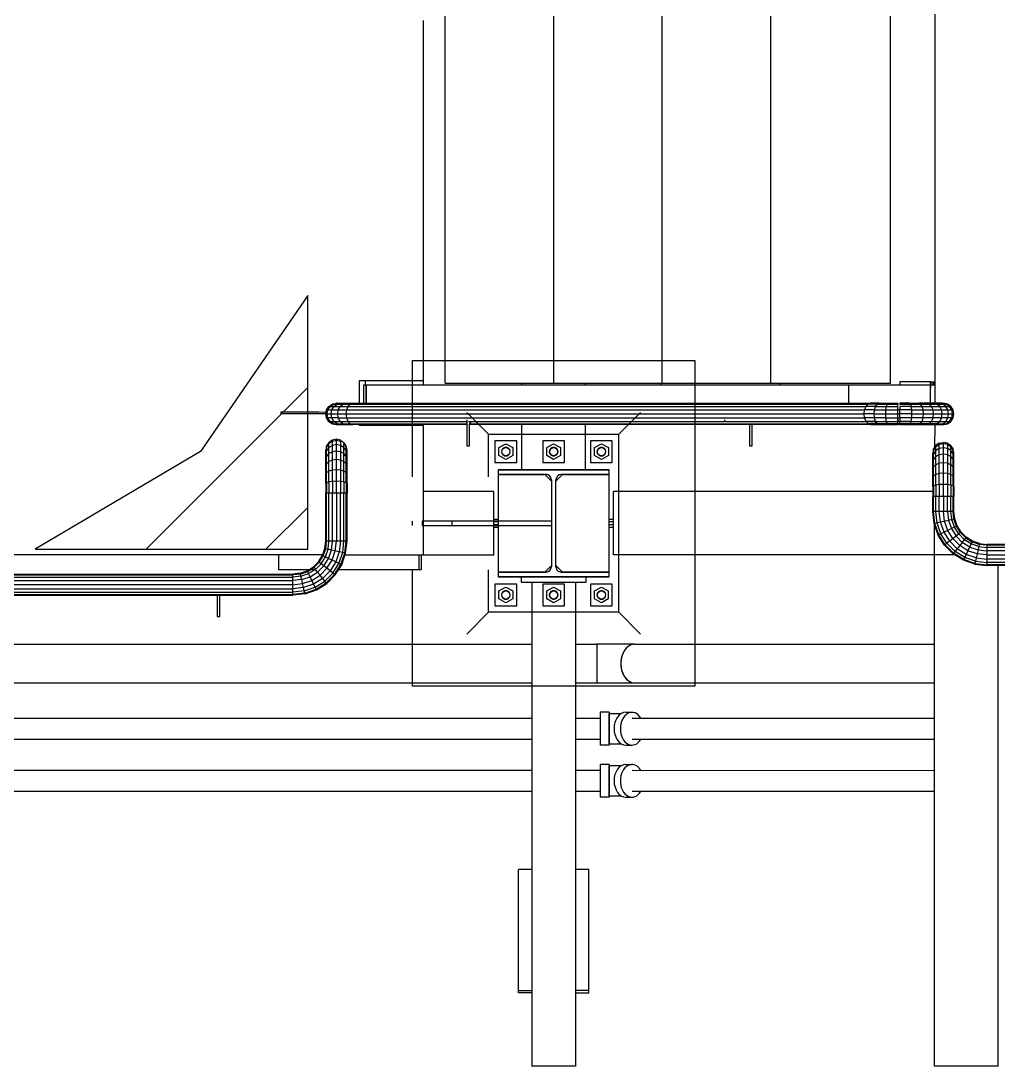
# Model space of a CAD drawing. Header units: metres. Extents: x 0 to 63075, y 0 to 44550.
# Drawn here: x 54883.6 to 55221.4, y 36398.7 to 36760.2 of the extents above; entities that cross this region are included whole.
import ezdxf

# ---------------------------------------------------------------- set-up
doc = ezdxf.new("R2010")
doc.units = ezdxf.units.M
doc.header["$LTSCALE"] = 75
for name, color, linetype in [('GSB', 7, 'Continuous'), ('ML6', 1, 'Continuous'), ('SL1', 8, 'Continuous')]:
    doc.layers.add(name, color=color, linetype=linetype)

# ---------------------------------------------------------------- blocks, each defined once
blk = doc.blocks.new('A$C6bae614f')
at = {"layer": 'SL1'}
h = blk.add_hatch(dxfattribs=at)
h.set_pattern_fill('_USER', color=256, scale=195, angle=44.9981, style=0, pattern_type=0)
h.set_pattern_definition([(44.99813, (326091.56, -18363.04), (-137.8813, 137.89033), [])])
h.paths.add_polyline_path([(380056.9, 18619.1), (379676.1, 18394.2), (380303.9, 18394.2), (380304, 18978.5)])
for p, q in [((381746.6, 19663.3), (381746.6, 18730.4)), ((380619.6, 18776.9), (380619.6, 19621.9)), ((380869.6, 18776.9), (380869.6, 19621.9)), ((381119.6, 18776.9), (381119.6, 19621.9)), ((381369.6, 18776.9), (381369.6, 19621.9)), ((381644.6, 18776.9), (381644.6, 19621.9)), ((380569.6, 18781.9), (380569.6, 19611.9)), ((380544.5, 18561), (380544.6, 18829)), ((380544.6, 18829), (381194.6, 18829)), ((381194.6, 18829), (381194.5, 18079)), ((380421.8, 18781.9), (380421.8, 18730.4)), ((380569.6, 18781.9), (380421.8, 18781.9)), ((380436.6, 18771.9), (380436.6, 18781.9)), ((380569.6, 18771.9), (380569.6, 18781.9)), ((380619.6, 18776.9), (380869.6, 18776.9)), ((380796.6, 18771.9), (380796.6, 18776.9)), ((380869.6, 18776.9), (381119.6, 18776.9)), ((380942.6, 18771.9), (380942.6, 18776.9)), ((381116.1, 18771.9), (381116.1, 18776.9)), ((381116.1, 18776.9), (381369.6, 18776.9)), ((381119.6, 18776.9), (381369.6, 18776.9)), ((381369.6, 18776.9), (381644.6, 18776.9)), ((381391.1, 18771.9), (381391.1, 18776.9)), ((381666.6, 18779.9), (381666.6, 18771.9)), ((381736.6, 18779.9), (381666.6, 18779.9)), ((381736.6, 18779.9), (381740.4, 18779.9)), ((381736.6, 18771.9), (381736.6, 18779.9)), ((381740.4, 18771.9), (381740.4, 18779.9)), ((381740.4, 18779.9), (381743.6, 18779.9)), ((381743.6, 18779.9), (381743.6, 18771.9)), ((381743.6, 18779.9), (381745.8, 18779.9)), ((381746.6, 18779.9), (381745.8, 18779.9)), ((381745.8, 18779.9), (381745.8, 18771.9)), ((381746.6, 18775.9), (381746.6, 18779.9)), ((380438.1, 18771.9), (380431.8, 18771.9)), ((380431.8, 18771.9), (380431.8, 18730.4)), ((380438.1, 18730.4), (380438.1, 18771.9)), ((381548.3, 18771.9), (380438.1, 18771.9)), ((380438.1, 18771.9), (380438.1, 18730.4)), ((381548.3, 18771.9), (381548.3, 18730.4)), ((381736.6, 18771.9), (381548.3, 18771.9)), ((381740.4, 18771.9), (381736.6, 18771.9)), ((381736.6, 18730.4), (381736.6, 18771.9)), ((381736.6, 18771.9), (381736.6, 18765.8)), ((381743.6, 18771.9), (381740.4, 18771.9)), ((381745.8, 18771.9), (381743.6, 18771.9)), ((381745.8, 18771.9), (381746.6, 18771.9)), ((380352.3, 18723.2), (380360.2, 18728.5)), ((380355.3, 18723.2), (380363, 18728.5)), ((380360.2, 18728.5), (380369.6, 18730.4)), ((380363, 18728.5), (380360.2, 18728.5)), ((380363, 18728.5), (380372.1, 18730.4)), ((380363, 18728.5), (380371.1, 18728.5)), ((380363.9, 18723.2), (380371.1, 18728.5)), ((380372.1, 18730.4), (380369.6, 18730.4)), ((380371.1, 18728.5), (380379.5, 18730.4)), ((380371.1, 18728.5), (380384.1, 18728.5)), ((380372.1, 18730.4), (380379.5, 18730.4)), ((380378, 18723.2), (380384.1, 18728.5)), ((380379.5, 18730.4), (380391.4, 18730.4)), ((380384.1, 18728.5), (380391.4, 18730.4)), ((380384.1, 18728.5), (380401.5, 18728.5)), ((380391.4, 18730.4), (380407.3, 18730.4)), ((380396.6, 18723.2), (380401.5, 18728.5)), ((380401.5, 18728.5), (380407.3, 18730.4)), ((380401.5, 18728.5), (381593.4, 18728.5)), ((380407.3, 18730.4), (381599.2, 18730.4)), ((381588.5, 18723.3), (381593.4, 18728.5)), ((381593.4, 18728.5), (381599.2, 18730.4)), ((381614.1, 18728.5), (381593.4, 18728.5)), ((381618.1, 18730.4), (381599.2, 18730.4)), ((381610.7, 18723.3), (381614.1, 18728.5)), ((381614.1, 18728.5), (381618.1, 18730.4)), ((381614.1, 18728.5), (381637.2, 18728.5)), ((381618.1, 18730.4), (381639.2, 18730.4)), ((381635.4, 18723.3), (381637.2, 18728.5)), ((381637.2, 18728.5), (381639.2, 18730.4)), ((381637.2, 18728.5), (381661.4, 18728.5)), ((381639.2, 18730.4), (381661.4, 18730.4)), ((381661.4, 18730.4), (381661.4, 18728.5)), ((381661.4, 18728.5), (381661.4, 18730.4)), ((381661.4, 18723.3), (381661.4, 18728.5)), ((381661.4, 18728.5), (381661.4, 18728.5)), ((381688.8, 18730.4), (381666.5, 18730.4)), ((381666.5, 18730.4), (381666.5, 18728.5)), ((381666.5, 18728.5), (381690.8, 18728.5)), ((381686.7, 18728.5), (381666.5, 18728.5)), ((381666.5, 18728.5), (381666.5, 18728.5)), ((381686.7, 18728.5), (381686.7, 18728.5)), ((381690.8, 18728.5), (381686.7, 18728.5)), ((381688.8, 18730.4), (381709.9, 18730.4)), ((381690.8, 18728.5), (381688.8, 18730.4)), ((381690.8, 18728.5), (381714, 18728.5)), ((381690.8, 18728.5), (381692.6, 18723.3)), ((381728.9, 18730.4), (381709.9, 18730.4)), ((381714, 18728.5), (381709.9, 18730.4)), ((381717.4, 18723.3), (381714, 18728.5)), ((381714, 18728.5), (381734.7, 18728.5)), ((381734.7, 18728.5), (381728.9, 18730.4)), ((381744.7, 18730.4), (381728.9, 18730.4)), ((381739.6, 18723.3), (381734.7, 18728.5)), ((381734.7, 18728.5), (381752, 18728.5)), ((381756.6, 18730.4), (381744.7, 18730.4)), ((381752, 18728.5), (381744.7, 18730.4)), ((381752, 18728.5), (381765, 18728.5)), ((381758.2, 18723.2), (381752, 18728.5)), ((381765, 18728.5), (381756.6, 18730.4)), ((381764, 18730.4), (381756.6, 18730.4)), ((381773.1, 18728.5), (381764, 18730.4)), ((381764, 18730.4), (381766.5, 18730.4)), ((381772.2, 18723.2), (381765, 18728.5)), ((381765, 18728.5), (381773.1, 18728.5)), ((381775.9, 18728.5), (381766.5, 18730.4)), ((381780.8, 18723.2), (381773.1, 18728.5)), ((381773.1, 18728.5), (381775.9, 18728.5)), ((381783.8, 18723.2), (381775.9, 18728.5)), ((380242, 18710.7), (380329.3, 18710.7)), ((380242, 18705.9), (380242, 18710.7)), ((380345.2, 18705.9), (380242, 18705.9)), ((380345.2, 18705.9), (380242, 18705.9)), ((380329.3, 18710.7), (380345.2, 18710.2)), ((380345.2, 18706), (380347, 18715.3)), ((380346.1, 18710.7), (380345.2, 18710.7)), ((380345.2, 18710.7), (380345.2, 18706)), ((380345.2, 18705.9), (380345.2, 18706)), ((380348.3, 18706), (380345.2, 18706)), ((380347, 18696.6), (380345.2, 18706)), ((380345.2, 18705.9), (380347, 18696.5)), ((380345.2, 18705.9), (380345.2, 18705.9)), ((380345.2, 18705.9), (380345.2, 18705.9)), ((380347, 18715.3), (380352.3, 18723.2)), ((380350.1, 18715.3), (380347, 18715.3)), ((380348.3, 18706), (380350.1, 18715.3)), ((380348.3, 18706), (380357.5, 18706)), ((380350.1, 18696.6), (380348.3, 18706)), ((380350.1, 18715.3), (380355.3, 18723.2)), ((380350.1, 18715.3), (380359.2, 18715.3)), ((380355.3, 18723.2), (380352.3, 18723.2)), ((380355.3, 18723.2), (380363.9, 18723.2)), ((380357.5, 18706), (380359.2, 18715.3)), ((380359.2, 18696.6), (380357.5, 18706)), ((380357.5, 18706), (380372.4, 18706)), ((380359.2, 18715.3), (380363.9, 18723.2)), ((380359.2, 18715.3), (380373.8, 18715.3)), ((380363.9, 18723.2), (380378, 18723.2)), ((380372.4, 18706), (380373.8, 18715.3)), ((380372.4, 18706), (380392.1, 18706)), ((380373.8, 18696.6), (380372.4, 18706)), ((380373.8, 18715.3), (380378, 18723.2)), ((380373.8, 18715.3), (380393.3, 18715.3)), ((380378, 18723.2), (380396.6, 18723.2)), ((380392.1, 18706), (380393.3, 18715.3)), ((380392.1, 18706), (381584, 18706)), ((380393.3, 18696.6), (380392.1, 18706)), ((380393.3, 18715.3), (380396.6, 18723.2)), ((380393.3, 18715.3), (381585.2, 18715.3)), ((380396.6, 18723.2), (381588.5, 18723.3)), ((380669.6, 18709), (380719.5, 18659)), ((381019.5, 18659), (381069.5, 18709)), ((381584, 18706), (381585.2, 18715.3)), ((381607.6, 18706), (381584, 18706)), ((381585.2, 18696.7), (381584, 18706)), ((381585.2, 18715.3), (381588.5, 18723.3)), ((381608.4, 18715.3), (381585.2, 18715.3)), ((381610.7, 18723.3), (381588.5, 18723.3)), ((381607.6, 18706), (381608.4, 18715.3)), ((381608.4, 18696.7), (381607.6, 18706)), ((381607.6, 18706), (381633.8, 18706)), ((381608.4, 18715.3), (381610.7, 18723.3)), ((381608.4, 18715.3), (381634.2, 18715.3)), ((381610.7, 18723.3), (381635.4, 18723.3)), ((381633.8, 18706), (381634.2, 18715.3)), ((381634.2, 18696.7), (381633.8, 18706)), ((381633.8, 18706), (381661.4, 18706)), ((381634.2, 18715.3), (381635.4, 18723.3)), ((381634.2, 18715.3), (381661.4, 18715.3)), ((381635.4, 18723.3), (381661.4, 18723.3)), ((381661.4, 18715.3), (381661.4, 18723.3)), ((381661.4, 18706), (381661.4, 18715.3)), ((381666.5, 18715.3), (381661.4, 18715.3)), ((381661.4, 18696.7), (381661.4, 18706)), ((381661.4, 18706), (381666.5, 18706)), ((381666.5, 18723.3), (381666.5, 18715.3)), ((381692.6, 18723.3), (381666.5, 18723.3)), ((381693.8, 18715.3), (381666.5, 18715.3)), ((381666.5, 18706), (381666.5, 18715.3)), ((381666.5, 18696.7), (381666.5, 18706)), ((381694.2, 18706), (381666.5, 18706)), ((381693.8, 18715.3), (381692.6, 18723.3)), ((381692.6, 18723.3), (381717.4, 18723.3)), ((381693.8, 18715.3), (381719.7, 18715.3)), ((381694.2, 18706), (381693.8, 18715.3)), ((381693.8, 18696.7), (381694.2, 18706)), ((381694.2, 18706), (381720.5, 18706)), ((381717.4, 18723.3), (381739.6, 18723.3)), ((381719.7, 18715.3), (381717.4, 18723.3)), ((381719.7, 18715.3), (381742.9, 18715.3)), ((381720.5, 18706), (381719.7, 18715.3)), ((381719.7, 18696.7), (381720.5, 18706)), ((381720.5, 18706), (381744.1, 18706)), ((381739.6, 18723.3), (381758.2, 18723.2)), ((381742.9, 18715.3), (381739.6, 18723.3)), ((381744.1, 18706), (381742.9, 18715.3)), ((381742.9, 18715.3), (381762.3, 18715.3)), ((381742.9, 18696.7), (381744.1, 18706)), ((381744.1, 18706), (381763.8, 18706)), ((381758.2, 18723.2), (381772.2, 18723.2)), ((381762.3, 18715.3), (381758.2, 18723.2)), ((381763.8, 18706), (381762.3, 18715.3)), ((381762.3, 18715.3), (381776.9, 18715.3)), ((381762.3, 18696.7), (381763.8, 18706)), ((381763.8, 18706), (381778.6, 18706)), ((381772.2, 18723.2), (381780.8, 18723.2)), ((381776.9, 18715.3), (381772.2, 18723.2)), ((381776.9, 18715.3), (381786, 18715.3)), ((381778.6, 18706), (381776.9, 18715.3)), ((381776.9, 18696.7), (381778.6, 18706)), ((381778.6, 18706), (381787.8, 18706)), ((381780.8, 18723.2), (381783.8, 18723.2)), ((381786, 18715.3), (381780.8, 18723.2)), ((381789.1, 18715.3), (381783.8, 18723.2)), ((381787.8, 18706), (381786, 18715.3)), ((381786, 18715.3), (381789.1, 18715.3)), ((381786, 18696.7), (381787.8, 18706)), ((381787.8, 18706), (381790.9, 18706)), ((381790.9, 18706), (381789.1, 18715.3)), ((381789.1, 18696.6), (381790.9, 18706)), ((381789.1, 18696.5), (381790.9, 18705.9)), ((381790.9, 18706), (381790.9, 18705.9)), ((380347, 18696.5), (380347, 18696.6)), ((380352.3, 18688.7), (380347, 18696.6)), ((380350.1, 18696.6), (380347, 18696.6)), ((380347, 18696.5), (380352.3, 18688.6)), ((380355.3, 18688.7), (380350.1, 18696.6)), ((380359.2, 18696.6), (380350.1, 18696.6)), ((380352.3, 18688.6), (380352.3, 18688.7)), ((380355.3, 18688.7), (380352.3, 18688.7)), ((380360.2, 18683.4), (380352.3, 18688.7)), ((380352.3, 18688.6), (380360.2, 18683.3)), ((380355.3, 18688.7), (380363.9, 18688.7)), ((380363, 18683.4), (380355.3, 18688.7)), ((380363.9, 18688.7), (380359.2, 18696.6)), ((380373.8, 18696.6), (380359.2, 18696.6)), ((380363, 18683.4), (380360.2, 18683.4)), ((380360.2, 18683.3), (380360.2, 18683.4)), ((380369.6, 18681.6), (380360.2, 18683.4)), ((380360.2, 18683.3), (380369.6, 18681.5)), ((380363, 18683.4), (380371.1, 18683.4)), ((380372.1, 18681.6), (380363, 18683.4)), ((380363.9, 18688.7), (380378, 18688.7)), ((380371.1, 18683.4), (380363.9, 18688.7)), ((380369.6, 18681.6), (380369.6, 18681.5)), ((380369.6, 18681.6), (380372.1, 18681.6)), ((380369.6, 18681.5), (380370.1, 18681.6)), ((380379.5, 18681.6), (380371.1, 18683.4)), ((380371.1, 18683.4), (380384.1, 18683.4)), ((380372.1, 18681.6), (380379.5, 18681.6)), ((380378, 18688.7), (380373.8, 18696.6)), ((380373.8, 18696.6), (380393.3, 18696.6)), ((380384.1, 18683.4), (380378, 18688.7)), ((380378, 18688.7), (380396.6, 18688.7)), ((380379.5, 18681.6), (380391.4, 18681.6)), ((380384.1, 18683.4), (380401.5, 18683.4)), ((380391.4, 18681.6), (380384.1, 18683.4)), ((380391.4, 18681.6), (380407.3, 18681.6)), ((380393.3, 18696.6), (381585.2, 18696.7)), ((380396.6, 18688.7), (380393.3, 18696.6)), ((380396.6, 18688.7), (380669.6, 18688.7)), ((380401.5, 18683.4), (380396.6, 18688.7)), ((380407.3, 18681.6), (380401.5, 18683.4)), ((380401.5, 18683.4), (380669.6, 18683.4)), ((380669.6, 18681.6), (380407.3, 18681.6)), ((380421.8, 18681.6), (380421.8, 18679.6)), ((380421.8, 18679.6), (380569.6, 18679.6)), ((380436.6, 18679.6), (380436.6, 18681.6)), ((380569.6, 18679.6), (380569.6, 18681.6)), ((380569.6, 18381), (380569.6, 18679.6)), ((380669.6, 18692.5), (380669.6, 18632.4)), ((380673.6, 18688.7), (381588.5, 18688.7)), ((380675.9, 18632.4), (380675.9, 18681.9)), ((381599.2, 18681.6), (380675.9, 18681.6)), ((380675.9, 18632.4), (380675.9, 18681.6)), ((380676.1, 18683.4), (381593.4, 18683.5)), ((380796.5, 18577), (380796.6, 18681.6)), ((380942.5, 18577), (380942.6, 18681.6)), ((381263, 18692.5), (381263, 18689.5)), ((381263, 18689.5), (381266.2, 18689.5)), ((381320.2, 18681.6), (381320.2, 18632.3)), ((381326.5, 18632.3), (381326.5, 18681.6)), ((381588.5, 18688.7), (381585.2, 18696.7)), ((381608.4, 18696.7), (381585.2, 18696.7)), ((381593.4, 18683.5), (381588.5, 18688.7)), ((381610.7, 18688.7), (381588.5, 18688.7)), ((381614.1, 18683.5), (381593.4, 18683.5)), ((381599.2, 18681.6), (381593.4, 18683.5)), ((381599.2, 18681.6), (381618.1, 18681.6)), ((381634.2, 18696.7), (381608.4, 18696.7)), ((381610.7, 18688.7), (381608.4, 18696.7)), ((381614.1, 18683.5), (381610.7, 18688.7)), ((381610.7, 18688.7), (381635.4, 18688.7)), ((381618.1, 18681.6), (381614.1, 18683.5)), ((381614.1, 18683.5), (381637.2, 18683.5)), ((381618.1, 18681.6), (381639.2, 18681.6)), ((381634.2, 18696.7), (381661.4, 18696.7)), ((381635.4, 18688.7), (381634.2, 18696.7)), ((381635.4, 18688.7), (381661.4, 18688.7)), ((381637.2, 18683.5), (381635.4, 18688.7)), ((381637.2, 18683.5), (381661.4, 18683.5)), ((381639.2, 18681.6), (381637.2, 18683.5)), ((381639.2, 18681.6), (381661.4, 18681.6)), ((381661.4, 18696.7), (381666.5, 18696.7)), ((381661.4, 18688.7), (381661.4, 18696.7)), ((381661.4, 18696.7), (381661.4, 18688.7)), ((381661.4, 18696.7), (381666.5, 18696.7)), ((381661.4, 18696.7), (381661.4, 18696.7)), ((381661.4, 18696.7), (381661.4, 18696.7)), ((381661.4, 18683.5), (381661.4, 18688.7)), ((381666.5, 18688.7), (381661.4, 18688.7)), ((381661.4, 18681.6), (381661.4, 18683.5)), ((381661.4, 18683.5), (381666.5, 18683.5)), ((381666.5, 18681.6), (381661.4, 18681.6)), ((381693.8, 18696.7), (381666.5, 18696.7)), ((381666.5, 18696.7), (381666.5, 18688.7)), ((381666.5, 18683.5), (381666.5, 18688.7)), ((381692.6, 18688.7), (381666.5, 18688.7)), ((381690.8, 18683.5), (381666.5, 18683.5)), ((381666.5, 18681.6), (381666.5, 18683.5)), ((381666.5, 18681.6), (381688.8, 18681.6)), ((381688.8, 18681.6), (381690.8, 18683.5)), ((381688.8, 18681.6), (381709.9, 18681.6)), ((381690.8, 18683.5), (381692.6, 18688.7)), ((381690.8, 18683.5), (381714, 18683.5)), ((381692.6, 18688.7), (381693.8, 18696.7)), ((381692.6, 18688.7), (381717.4, 18688.7)), ((381719.7, 18696.7), (381693.8, 18696.7)), ((381709.9, 18681.6), (381714, 18683.5)), ((381709.9, 18681.6), (381728.9, 18681.6)), ((381714, 18683.5), (381717.4, 18688.7)), ((381714, 18683.5), (381734.7, 18683.5)), ((381717.4, 18688.7), (381719.7, 18696.7)), ((381717.4, 18688.7), (381739.6, 18688.7)), ((381742.9, 18696.7), (381719.7, 18696.7)), ((381728.9, 18681.6), (381734.7, 18683.5)), ((381728.9, 18681.6), (381744.7, 18681.6)), ((381734.7, 18683.5), (381739.6, 18688.7)), ((381734.7, 18683.5), (381752, 18683.5)), ((381739.6, 18688.7), (381742.9, 18696.7)), ((381739.6, 18688.7), (381758.2, 18688.7)), ((381762.3, 18696.7), (381742.9, 18696.7)), ((381744.7, 18681.6), (381752, 18683.5)), ((381744.7, 18681.6), (381756.6, 18681.6)), ((381746.6, 18681.6), (381746.5, 18628.9)), ((381752, 18683.5), (381758.2, 18688.7)), ((381752, 18683.5), (381765, 18683.4)), ((381756.6, 18681.6), (381765, 18683.4)), ((381756.6, 18681.6), (381764, 18681.6)), ((381758.2, 18688.7), (381762.3, 18696.7)), ((381758.2, 18688.7), (381772.2, 18688.7)), ((381776.9, 18696.7), (381762.3, 18696.7)), ((381764, 18681.6), (381773.1, 18683.4)), ((381764, 18681.6), (381766.5, 18681.6)), ((381765, 18683.4), (381772.2, 18688.7)), ((381765, 18683.4), (381773.1, 18683.4)), ((381766, 18681.6), (381766.5, 18681.5)), ((381766.5, 18681.6), (381775.9, 18683.4)), ((381766.5, 18681.5), (381775.9, 18683.3)), ((381766.5, 18681.5), (381766.5, 18681.6)), ((381772.2, 18688.7), (381776.9, 18696.7)), ((381772.2, 18688.7), (381780.8, 18688.7)), ((381773.1, 18683.4), (381780.8, 18688.7)), ((381773.1, 18683.4), (381775.9, 18683.4)), ((381775.9, 18683.4), (381783.8, 18688.7)), ((381775.9, 18683.3), (381783.8, 18688.6)), ((381775.9, 18683.4), (381775.9, 18683.3)), ((381786, 18696.7), (381776.9, 18696.7)), ((381780.8, 18688.7), (381786, 18696.7)), ((381780.8, 18688.7), (381783.8, 18688.7)), ((381783.8, 18688.7), (381789.1, 18696.6)), ((381783.8, 18688.6), (381789.1, 18696.5)), ((381783.8, 18688.7), (381783.8, 18688.6)), ((381786, 18696.7), (381789.1, 18696.6)), ((381789.1, 18696.6), (381789.1, 18696.5)), ((380719.5, 18561), (380719.5, 18659)), ((380719.5, 18659), (381019.5, 18659)), ((381019.5, 18249), (381019.5, 18659)), ((380347, 18632.5), (380345.1, 18623.1)), ((380347, 18629.7), (380345.1, 18620.6)), ((380352.3, 18640.4), (380347, 18632.5)), ((380352.3, 18637.5), (380347, 18629.7)), ((380347, 18629.7), (380347, 18632.5)), ((380347, 18547.5), (380347, 18629.7)), ((380360.2, 18645.7), (380352.3, 18640.4)), ((380360.2, 18642.6), (380352.3, 18637.5)), ((380352.3, 18549.2), (380352.3, 18640.4)), ((380360.2, 18633.5), (380352.3, 18628.8)), ((380369.6, 18647.5), (380360.2, 18645.7)), ((380360.2, 18550.4), (380360.2, 18645.7)), ((380369.6, 18644.4), (380360.2, 18642.6)), ((380369.6, 18635.2), (380360.2, 18633.5)), ((380369.5, 18550.8), (380369.6, 18644.4)), ((380369.6, 18644.4), (380369.6, 18647.5)), ((380378.9, 18645.7), (380369.6, 18647.5)), ((380378.9, 18642.6), (380369.6, 18644.4)), ((380378.9, 18633.5), (380369.6, 18635.2)), ((380378.9, 18645.7), (380386.8, 18640.4)), ((380378.9, 18642.6), (380378.9, 18645.7)), ((380378.9, 18642.6), (380378.9, 18550.4)), ((380386.8, 18628.8), (380378.9, 18633.5)), ((380386.8, 18640.4), (380386.8, 18637.5)), ((380392.1, 18632.5), (380386.8, 18640.4)), ((380386.8, 18549.2), (380386.8, 18637.5)), ((380392.1, 18629.7), (380386.8, 18637.5)), ((380393.9, 18623.1), (380392.1, 18632.5)), ((380392.1, 18547.5), (380392.1, 18632.5)), ((380393.9, 18620.6), (380392.1, 18629.7)), ((380669.6, 18632.4), (380675.9, 18632.4)), ((380675.9, 18632.4), (380675.9, 18632.4)), ((380734.5, 18644), (380734.5, 18594)), ((380784.5, 18644), (380734.5, 18644)), ((380743.7, 18628.2), (380759.5, 18637.3)), ((380759.5, 18637.3), (380775.4, 18628.2)), ((380784.5, 18594), (380784.5, 18644)), ((380844.5, 18644), (380844.5, 18594)), ((380894.5, 18644), (380844.5, 18644)), ((380853.7, 18628.2), (380869.5, 18637.3)), ((380869.5, 18637.3), (380885.4, 18628.2)), ((380894.5, 18594), (380894.5, 18644)), ((380954.5, 18644), (380954.5, 18594)), ((381004.5, 18644), (380954.5, 18644)), ((380963.7, 18628.2), (380979.5, 18637.3)), ((380979.5, 18637.3), (380995.4, 18628.2)), ((381004.5, 18594), (381004.5, 18644)), ((381320.2, 18632.3), (381326.5, 18632.3)), ((381749.3, 18633.1), (381744, 18625.2)), ((381749.3, 18630.1), (381744, 18622.4)), ((381757.2, 18638.4), (381749.3, 18633.1)), ((381757.2, 18635.3), (381749.3, 18630.1)), ((381749.3, 18630.1), (381749.3, 18633.1)), ((381749.3, 18621.5), (381749.3, 18630.1)), ((381757.2, 18638.4), (381766.6, 18640.2)), ((381757.2, 18635.3), (381757.2, 18638.4)), ((381766.6, 18637.1), (381757.2, 18635.3)), ((381757.2, 18626.2), (381757.2, 18635.3)), ((381766.6, 18640.2), (381766.6, 18637.1)), ((381775.9, 18638.4), (381766.6, 18640.2)), ((381775.9, 18635.3), (381766.6, 18637.1)), ((381766.6, 18593.4), (381766.6, 18637.1)), ((381775.9, 18635.3), (381775.9, 18638.4)), ((381775.9, 18638.4), (381783.8, 18633.1)), ((381783.8, 18630.1), (381775.9, 18635.3)), ((381775.9, 18635.3), (381775.9, 18626.2)), ((381783.8, 18621.5), (381783.8, 18633.1)), ((381789.1, 18625.2), (381783.8, 18633.1)), ((381789.1, 18622.4), (381783.8, 18630.1)), ((380345.1, 18545.4), (380345.1, 18623.1)), ((380347, 18621.6), (380345.1, 18613.2)), ((380347, 18608.6), (380345.1, 18601.3)), ((380352.3, 18628.8), (380347, 18621.6)), ((380352.3, 18614.8), (380347, 18608.6)), ((380360.2, 18618.9), (380352.3, 18614.8)), ((380369.6, 18620.4), (380360.2, 18618.9)), ((380378.9, 18618.9), (380369.6, 18620.4)), ((380386.8, 18614.8), (380378.9, 18618.9)), ((380392.1, 18621.6), (380386.8, 18628.8)), ((380392.1, 18608.6), (380386.8, 18614.8)), ((380393.9, 18613.2), (380392.1, 18621.6)), ((380393.9, 18601.3), (380392.1, 18608.6)), ((380393.9, 18545.4), (380393.9, 18620.6)), ((380393.9, 18620.6), (380393.9, 18623.1)), ((380743.7, 18609.9), (380743.7, 18628.2)), ((380759.5, 18600.8), (380743.7, 18609.9)), ((380750.6, 18623.3), (380749.6, 18619)), ((380749.6, 18619), (380750.6, 18614.7)), ((380753.4, 18626.8), (380750.6, 18623.3)), ((380750.6, 18614.7), (380753.4, 18611.3)), ((380757.3, 18628.7), (380753.4, 18626.8)), ((380753.4, 18611.3), (380757.3, 18609.4)), ((380761.8, 18628.7), (380757.3, 18628.7)), ((380757.3, 18609.4), (380761.8, 18609.4)), ((380775.4, 18609.9), (380759.5, 18600.8)), ((380765.7, 18626.8), (380761.8, 18628.7)), ((380761.8, 18609.4), (380765.7, 18611.3)), ((380768.5, 18623.3), (380765.7, 18626.8)), ((380765.7, 18611.3), (380768.5, 18614.7)), ((380769.5, 18619), (380768.5, 18623.3)), ((380768.5, 18614.7), (380769.5, 18619)), ((380775.4, 18628.2), (380775.4, 18609.9)), ((380853.7, 18609.9), (380853.7, 18628.2)), ((380869.5, 18600.8), (380853.7, 18609.9)), ((380860.6, 18623.3), (380859.6, 18619)), ((380859.6, 18619), (380860.6, 18614.7)), ((380863.4, 18626.8), (380860.6, 18623.3)), ((380860.6, 18614.7), (380863.4, 18611.3)), ((380867.3, 18628.7), (380863.4, 18626.8)), ((380863.4, 18611.3), (380867.3, 18609.4)), ((380871.8, 18628.7), (380867.3, 18628.7)), ((380867.3, 18609.4), (380871.8, 18609.4)), ((380885.4, 18609.9), (380869.5, 18600.8)), ((380875.7, 18626.8), (380871.8, 18628.7)), ((380871.8, 18609.4), (380875.7, 18611.3)), ((380878.5, 18623.3), (380875.7, 18626.8)), ((380875.7, 18611.3), (380878.5, 18614.7)), ((380879.5, 18619), (380878.5, 18623.3)), ((380878.5, 18614.7), (380879.5, 18619)), ((380885.4, 18628.2), (380885.4, 18609.9)), ((380963.7, 18609.9), (380963.7, 18628.2)), ((380979.5, 18600.8), (380963.7, 18609.9)), ((380970.6, 18623.3), (380969.6, 18619)), ((380969.6, 18619), (380970.6, 18614.7)), ((380973.4, 18626.8), (380970.6, 18623.3)), ((380970.6, 18614.7), (380973.4, 18611.3)), ((380977.3, 18628.7), (380973.4, 18626.8)), ((380973.4, 18611.3), (380977.3, 18609.4)), ((380981.8, 18628.7), (380977.3, 18628.7)), ((380977.3, 18609.4), (380981.8, 18609.4)), ((380995.4, 18609.9), (380979.5, 18600.8)), ((380985.7, 18626.8), (380981.8, 18628.7)), ((380981.8, 18609.4), (380985.7, 18611.3)), ((380988.5, 18623.3), (380985.7, 18626.8)), ((380985.7, 18611.3), (380988.5, 18614.7)), ((380989.5, 18619), (380988.5, 18623.3)), ((380988.5, 18614.7), (380989.5, 18619)), ((380995.4, 18628.2), (380995.4, 18609.9)), ((381744, 18625.2), (381742.2, 18615.8)), ((381744, 18622.4), (381742.2, 18613.3)), ((381742.2, 18613.3), (381742.2, 18615.8)), ((381744, 18614.3), (381742.2, 18605.9)), ((381742.2, 18605.9), (381742.2, 18613.3)), ((381742.2, 18594), (381742.2, 18605.9)), ((381744, 18622.4), (381744, 18625.2)), ((381744, 18614.3), (381744, 18622.4)), ((381749.3, 18621.5), (381744, 18614.3)), ((381744, 18601.3), (381744, 18614.3)), ((381749.3, 18607.5), (381744, 18601.3)), ((381757.2, 18626.2), (381749.3, 18621.5)), ((381749.3, 18541.9), (381749.3, 18621.5)), ((381757.2, 18611.6), (381749.3, 18607.5)), ((381766.6, 18627.9), (381757.2, 18626.2)), ((381757.2, 18611.6), (381757.2, 18626.2)), ((381766.6, 18613.1), (381757.2, 18611.6)), ((381757.2, 18592.2), (381757.2, 18611.6)), ((381775.9, 18626.2), (381766.6, 18627.9)), ((381775.9, 18611.6), (381766.6, 18613.1)), ((381783.8, 18621.5), (381775.9, 18626.2)), ((381775.9, 18626.2), (381775.9, 18611.6)), ((381783.8, 18607.5), (381775.9, 18611.6)), ((381775.9, 18611.6), (381775.9, 18592.2)), ((381783.8, 18607.5), (381783.8, 18621.5)), ((381789.1, 18614.3), (381783.8, 18621.5)), ((381789.1, 18601.3), (381783.8, 18607.5)), ((381783.8, 18588.9), (381783.8, 18607.5)), ((381789.1, 18601.3), (381789.1, 18625.2)), ((381791, 18615.8), (381789.1, 18625.2)), ((381791, 18613.3), (381789.1, 18622.4)), ((381791, 18605.9), (381789.1, 18614.3)), ((381791, 18613.3), (381791, 18615.8)), ((381791, 18605.9), (381791, 18613.3)), ((381791, 18594), (381791, 18605.9)), ((380347, 18591.3), (380345.1, 18585.5)), ((380352.3, 18596.2), (380347, 18591.3)), ((380360.2, 18599.5), (380352.3, 18596.2)), ((380369.6, 18600.7), (380360.2, 18599.5)), ((380378.9, 18599.5), (380369.6, 18600.7)), ((380386.8, 18596.2), (380378.9, 18599.5)), ((380392.1, 18591.3), (380386.8, 18596.2)), ((380393.9, 18585.5), (380392.1, 18591.3)), ((380734.5, 18594), (380784.5, 18594)), ((380844.5, 18594), (380894.5, 18594)), ((380954.5, 18594), (381004.5, 18594)), ((381744, 18601.3), (381742.2, 18594)), ((381742.2, 18578.2), (381742.2, 18594)), ((381744, 18584), (381742.2, 18578.2)), ((381744, 18584), (381744, 18601.3)), ((381749.3, 18588.9), (381744, 18584)), ((381744, 18563.3), (381744, 18584)), ((381757.2, 18592.2), (381749.3, 18588.9)), ((381766.6, 18593.4), (381757.2, 18592.2)), ((381757.2, 18569), (381757.2, 18592.2)), ((381775.9, 18592.2), (381766.6, 18593.4)), ((381766.6, 18543.5), (381766.6, 18593.4)), ((381783.8, 18588.9), (381775.9, 18592.2)), ((381775.9, 18592.2), (381775.9, 18569)), ((381783.8, 18541.9), (381783.8, 18588.9)), ((381789.1, 18584), (381783.8, 18588.9)), ((381789.1, 18584), (381789.1, 18601.3)), ((381791, 18594), (381789.1, 18601.3)), ((381791, 18578.2), (381789.1, 18584)), ((381789.1, 18563.3), (381789.1, 18584)), ((381791, 18559.2), (381791, 18594)), ((380347, 18570.6), (380345.1, 18566.5)), ((380352.3, 18574), (380347, 18570.6)), ((380360.2, 18576.3), (380352.3, 18574)), ((380369.5, 18577.1), (380360.2, 18576.3)), ((380378.9, 18576.3), (380369.5, 18577.1)), ((380386.8, 18574), (380378.9, 18576.3)), ((380392.1, 18570.6), (380386.8, 18574)), ((380393.9, 18566.5), (380392.1, 18570.6)), ((380741.5, 18577), (380997.5, 18577)), ((380997.5, 18577), (380741.5, 18577)), ((380741.5, 18577), (380741.5, 18331)), ((380852.3, 18566.3), (380741.5, 18566.3)), ((380741.5, 18566.3), (380852.3, 18566.3)), ((380864.3, 18551.3), (380849.3, 18566.3)), ((380889.8, 18566.3), (380874.8, 18551.3)), ((380997.5, 18566.3), (380886.8, 18566.3)), ((380886.8, 18566.3), (380997.5, 18566.3)), ((380997.5, 18331), (380997.5, 18577)), ((381742.2, 18559.2), (381742.2, 18578.2)), ((381744, 18563.3), (381742.2, 18559.2)), ((381742.2, 18538.1), (381742.2, 18559.2)), ((381749.3, 18566.7), (381744, 18563.3)), ((381744, 18540.2), (381744, 18563.3)), ((381757.2, 18569), (381749.3, 18566.7)), ((381766.6, 18569.8), (381757.2, 18569)), ((381757.2, 18543.1), (381757.2, 18569)), ((381775.9, 18569), (381766.6, 18569.8)), ((381775.9, 18569), (381775.9, 18543.1)), ((381783.8, 18566.7), (381775.9, 18569)), ((381789.1, 18563.3), (381783.8, 18566.7)), ((381789.1, 18540.2), (381789.1, 18563.3)), ((381791, 18559.2), (381789.1, 18563.3)), ((381791, 18538.1), (381791, 18559.2)), ((380347, 18547.5), (380345.1, 18545.4)), ((380345.1, 18545.4), (380345.1, 18523.1)), ((380352.3, 18549.2), (380347, 18547.5)), ((380347, 18547.5), (380347, 18523.1)), ((380360.2, 18550.4), (380352.3, 18549.2)), ((380352.3, 18549.2), (380352.3, 18523.1)), ((380369.5, 18550.8), (380360.2, 18550.4)), ((380360.2, 18550.4), (380360.2, 18523.1)), ((380369.5, 18523.1), (380369.5, 18550.8)), ((380378.9, 18550.4), (380369.5, 18550.8)), ((380378.9, 18550.4), (380378.9, 18523.1)), ((380386.8, 18549.2), (380378.9, 18550.4)), ((380386.8, 18549.2), (380386.8, 18523.1)), ((380392.1, 18547.5), (380386.8, 18549.2)), ((380393.9, 18545.4), (380392.1, 18547.5)), ((380392.1, 18547.5), (380392.1, 18523.1)), ((380393.9, 18545.4), (380393.9, 18523.1)), ((380864.3, 18554.3), (380864.3, 18353.7)), ((380874.8, 18353.7), (380874.8, 18554.3)), ((381744, 18540.2), (381742.2, 18538.1)), ((381742.2, 18538.1), (381742.2, 18515.8)), ((381749.3, 18541.9), (381744, 18540.2)), ((381744, 18540.2), (381744, 18515.8)), ((381757.2, 18543.1), (381749.3, 18541.9)), ((381749.3, 18541.9), (381749.3, 18515.8)), ((381766.6, 18543.5), (381757.2, 18543.1)), ((381757.2, 18543.1), (381757.2, 18515.8)), ((381775.9, 18543.1), (381766.6, 18543.5)), ((381766.6, 18515.8), (381766.6, 18543.5)), ((381783.8, 18541.9), (381775.9, 18543.1)), ((381775.9, 18543.1), (381775.9, 18515.8)), ((381783.8, 18541.9), (381783.8, 18515.8)), ((381789.1, 18540.2), (381783.8, 18541.9)), ((381789.1, 18540.2), (381789.1, 18515.8)), ((381791, 18538.1), (381789.1, 18540.2)), ((381791, 18538.1), (381791, 18515.8)), ((380345.1, 18412.6), (380345.1, 18523.1)), ((380347, 18523.1), (380345.1, 18523.1)), ((380347, 18412.6), (380347, 18523.1)), ((380352.3, 18523.1), (380347, 18523.1)), ((380360.2, 18523.1), (380352.3, 18523.1)), ((380352.3, 18412.6), (380352.3, 18523.1)), ((380360.2, 18412.6), (380360.2, 18523.1)), ((380369.5, 18523.1), (380360.2, 18523.1)), ((380369.5, 18523.1), (380369.5, 18412.6)), ((380392.1, 18523.1), (380369.5, 18523.1)), ((380378.9, 18412.6), (380378.9, 18523.1)), ((380386.8, 18412.6), (380386.8, 18523.1)), ((380393.9, 18523.1), (380392.1, 18523.1)), ((380392.1, 18412.6), (380392.1, 18523.1)), ((380393.9, 18412.6), (380393.9, 18523.1)), ((380731.5, 18527), (380569.6, 18527)), ((380731.5, 18381), (380731.5, 18527)), ((381742.2, 18527), (381007.5, 18527)), ((381007.5, 18381), (381007.5, 18527)), ((381742.2, 18481), (381742.2, 18515.8)), ((381744, 18515.8), (381742.2, 18515.8)), ((381744, 18481), (381744, 18515.8)), ((381749.3, 18515.8), (381744, 18515.8)), ((381749.3, 18481), (381749.3, 18515.8)), ((381775.9, 18515.8), (381749.3, 18515.8)), ((381757.2, 18481), (381757.2, 18515.8)), ((381766.6, 18515.8), (381766.6, 18481)), ((381775.9, 18481), (381775.9, 18515.8)), ((381789.1, 18515.8), (381775.9, 18515.8)), ((381783.8, 18481), (381783.8, 18515.8)), ((381791, 18515.8), (381789.1, 18515.8)), ((381789.1, 18481), (381789.1, 18515.8)), ((381791, 18481), (381791, 18515.8)), ((380731.5, 18463.4), (380741.5, 18463.4)), ((380997.5, 18463.4), (381007.5, 18463.4)), ((381745.3, 18453.3), (381742.2, 18481)), ((381744, 18481), (381742.2, 18481)), ((381747.1, 18453.7), (381744, 18481)), ((381757.2, 18481), (381744, 18481)), ((381752.3, 18454.9), (381749.3, 18481)), ((381766.6, 18481), (381757.2, 18481)), ((381760, 18456.7), (381757.2, 18481)), ((381778.2, 18460.8), (381760, 18456.7)), ((381775.9, 18481), (381766.6, 18481)), ((381769.1, 18458.8), (381766.6, 18481)), ((381775.9, 18481), (381778.2, 18460.8)), ((381789.1, 18481), (381775.9, 18481)), ((381785.9, 18462.6), (381778.2, 18460.8)), ((381778.2, 18460.8), (381784.9, 18441.7)), ((381785.9, 18462.6), (381783.8, 18481)), ((381791, 18463.8), (381785.9, 18462.6)), ((381792, 18445.1), (381785.9, 18462.6)), ((381791, 18481), (381789.1, 18481)), ((381791, 18463.8), (381789.1, 18481)), ((381792.9, 18464.2), (381791, 18481)), ((381792.9, 18464.2), (381791, 18463.8)), ((381796.8, 18447.4), (381791, 18463.8)), ((381798.5, 18448.2), (381792.9, 18464.2)), ((380544.5, 18449), (380544.5, 18459)), ((380566.7, 18458.8), (380566.7, 18449.3)), ((380864.3, 18458.8), (380566.7, 18458.8)), ((380566.7, 18449.3), (380864.3, 18449.3)), ((380635.4, 18458.8), (380635.4, 18449.3)), ((380719.5, 18458.8), (380719.5, 18459)), ((380719.5, 18449), (380719.5, 18449.3)), ((380741.5, 18457.1), (380731.5, 18457.1)), ((380731.5, 18451), (380741.5, 18451)), ((380741.5, 18444.7), (380731.5, 18444.7)), ((381007.5, 18457.1), (380997.5, 18457.1)), ((380997.5, 18451), (381007.5, 18451)), ((381007.5, 18444.7), (380997.5, 18444.7)), ((381747.1, 18453.7), (381745.3, 18453.3)), ((381754.5, 18427), (381745.3, 18453.3)), ((381746.5, 17204), (381746.5, 18449.7)), ((381752.3, 18454.9), (381747.1, 18453.7)), ((381756.2, 18427.8), (381747.1, 18453.7)), ((381760, 18456.7), (381752.3, 18454.9)), ((381760.9, 18430.1), (381752.3, 18454.9)), ((381768.1, 18433.6), (381760, 18456.7)), ((381776.5, 18437.6), (381768.1, 18433.6)), ((381776.5, 18437.6), (381769.1, 18458.8)), ((381784.9, 18441.7), (381776.5, 18437.6)), ((381788.4, 18418.7), (381776.5, 18437.6)), ((381792, 18445.1), (381784.9, 18441.7)), ((381784.9, 18441.7), (381795.7, 18424.5)), ((381798.5, 18448.2), (381792, 18445.1)), ((381801.9, 18429.4), (381792, 18445.1)), ((381806, 18432.7), (381796.8, 18447.4)), ((381807.5, 18433.9), (381798.5, 18448.2)), ((380343.2, 18395.8), (380345.1, 18412.6)), ((380347, 18412.6), (380345.1, 18412.6)), ((380345.1, 18395.4), (380347, 18412.6)), ((380360.2, 18412.6), (380347, 18412.6)), ((380350.2, 18394.2), (380352.3, 18412.6)), ((380357.9, 18392.5), (380360.2, 18412.6)), ((380369.5, 18412.6), (380360.2, 18412.6)), ((380367, 18390.4), (380369.5, 18412.6)), ((380378.9, 18412.6), (380369.5, 18412.6)), ((380378.9, 18412.6), (380376.1, 18388.3)), ((380392.1, 18412.6), (380378.9, 18412.6)), ((380383.9, 18386.5), (380386.8, 18412.6)), ((380389, 18385.4), (380392.1, 18412.6)), ((380390.8, 18385), (380393.9, 18412.6)), ((380393.9, 18412.6), (380392.1, 18412.6)), ((381756.2, 18427.8), (381754.5, 18427)), ((381769.3, 18403.4), (381754.5, 18427)), ((381760.9, 18430.1), (381756.2, 18427.8)), ((381770.8, 18404.6), (381756.2, 18427.8)), ((381768.1, 18433.6), (381760.9, 18430.1)), ((381774.9, 18407.9), (381760.9, 18430.1)), ((381781.1, 18412.8), (381768.1, 18433.6)), ((381781.1, 18412.8), (381774.9, 18407.9)), ((381801.9, 18429.4), (381781.1, 18412.8)), ((381798.4, 18395.5), (381781.1, 18412.8)), ((381804.2, 18402.8), (381788.4, 18418.7)), ((381795.7, 18424.5), (381810, 18410.1)), ((381806, 18432.7), (381801.9, 18429.4)), ((381815, 18416.3), (381801.9, 18429.4)), ((381807.5, 18433.9), (381806, 18432.7)), ((381818.3, 18420.4), (381806, 18432.7)), ((381819.4, 18421.9), (381807.5, 18433.9)), ((381810, 18410.1), (381815, 18416.3)), ((381815, 18416.3), (381818.3, 18420.4)), ((381830.7, 18406.5), (381815, 18416.3)), ((381819.4, 18421.9), (381818.3, 18420.4)), ((381818.3, 18420.4), (381833, 18411.2)), ((381833.8, 18412.9), (381819.4, 18421.9)), ((381833.8, 18412.9), (381833, 18411.2)), ((381849.7, 18407.3), (381833.8, 18412.9)), ((380337.7, 18379.8), (380343.2, 18395.8)), ((380339.3, 18379), (380345.1, 18395.4)), ((380345.1, 18395.4), (380343.2, 18395.8)), ((380344.1, 18376.7), (380350.2, 18394.2)), ((380350.2, 18394.2), (380345.1, 18395.4)), ((380357.9, 18392.5), (380350.2, 18394.2)), ((380351.2, 18373.3), (380357.9, 18392.5)), ((380376.1, 18388.3), (380357.9, 18392.5)), ((380359.6, 18369.2), (380367, 18390.4)), ((381770.8, 18404.6), (381769.3, 18403.4)), ((381789, 18383.7), (381769.3, 18403.4)), ((381774.9, 18407.9), (381770.8, 18404.6)), ((381790.2, 18385.2), (381770.8, 18404.6)), ((381793.5, 18389.3), (381774.9, 18407.9)), ((381804.2, 18402.8), (381790.2, 18385.2)), ((381815.7, 18375.4), (381793.5, 18389.3)), ((381819.1, 18382.5), (381798.4, 18395.5)), ((381810, 18410.1), (381804.2, 18402.8)), ((381823.2, 18390.9), (381804.2, 18402.8)), ((381827.2, 18399.3), (381810, 18410.1)), ((381823.2, 18390.9), (381819.1, 18382.5)), ((381830.7, 18406.5), (381823.2, 18390.9)), ((381844.3, 18383.5), (381823.2, 18390.9)), ((381827.2, 18399.3), (381846.4, 18392.6)), ((381833, 18411.2), (381830.7, 18406.5)), ((381848.1, 18400.3), (381830.7, 18406.5)), ((381849.3, 18405.5), (381833, 18411.2)), ((381846.4, 18392.6), (381844.3, 18383.5)), ((381848.1, 18400.3), (381846.4, 18392.6)), ((381846.4, 18392.6), (381866.6, 18390.3)), ((381849.3, 18405.5), (381848.1, 18400.3)), ((381848.1, 18400.3), (381866.6, 18398.3)), ((381849.3, 18405.5), (381849.7, 18407.3)), ((381866.6, 18403.5), (381849.3, 18405.5)), ((381849.7, 18407.3), (381866.6, 18405.4)), ((384602.5, 18405.3), (381866.6, 18405.4)), ((381866.6, 18405.4), (381866.6, 18403.5)), ((384602.5, 18403.5), (381866.6, 18403.5)), ((381866.6, 18403.5), (381866.6, 18363.8)), ((384602.5, 18398.2), (381866.6, 18398.3)), ((384602.5, 18390.3), (381866.6, 18390.3)), ((380338.1, 18381), (379534.5, 18381.1)), ((380236, 18381), (380236, 18347)), ((380328.6, 18365.5), (380316.7, 18353.5)), ((380328.6, 18365.5), (380337.7, 18379.8)), ((380334.2, 18361), (380328.6, 18365.5)), ((380330.1, 18364.3), (380339.3, 18379)), ((380334.2, 18361), (380344.1, 18376.7)), ((380339.3, 18379), (380337.7, 18379.8)), ((380351.2, 18373.3), (380339.3, 18379)), ((380340.4, 18356.1), (380351.2, 18373.3)), ((380347.7, 18350.3), (380359.6, 18369.2)), ((380368, 18365.2), (380351.2, 18373.3)), ((380368, 18365.2), (380355, 18344.5)), ((380376.1, 18388.3), (380368, 18365.2)), ((380379.9, 18359.5), (380368, 18365.2)), ((380375.2, 18361.8), (380383.9, 18386.5)), ((380383.9, 18386.5), (380376.1, 18388.3)), ((380379.9, 18359.5), (380389, 18385.4)), ((380381.6, 18358.7), (380390.8, 18385)), ((380390.8, 18385), (380383.9, 18386.5)), ((380389.5, 18381), (380731.5, 18381)), ((380560.3, 18347), (380560.3, 18381)), ((380564.7, 18381), (380564.7, 18347)), ((381793.4, 18381), (381007.5, 18381)), ((381790.2, 18385.2), (381789, 18383.7)), ((381812.6, 18368.9), (381789, 18383.7)), ((381813.4, 18370.6), (381790.2, 18385.2)), ((381813.4, 18370.6), (381812.6, 18368.9)), ((381838.9, 18359.7), (381812.6, 18368.9)), ((381815.7, 18375.4), (381813.4, 18370.6)), ((381839.3, 18361.5), (381813.4, 18370.6)), ((381819.1, 18382.5), (381815.7, 18375.4)), ((381840.5, 18366.7), (381815.7, 18375.4)), ((381842.2, 18374.4), (381819.1, 18382.5)), ((381840.5, 18366.7), (381839.3, 18361.5)), ((381842.2, 18374.4), (381840.5, 18366.7)), ((381840.5, 18366.7), (381866.6, 18363.8)), ((381844.3, 18383.5), (381842.2, 18374.4)), ((381842.2, 18374.4), (381866.6, 18371.7)), ((381866.6, 18381), (381844.3, 18383.5)), ((381866.6, 18381), (384641.7, 18380.9)), ((384674.7, 18371.6), (381866.6, 18371.7)), ((380306.4, 18347), (380236, 18347)), ((380286.4, 18338.9), (380302.3, 18344.5)), ((380286.8, 18337.1), (380303.1, 18342.9)), ((380302.3, 18344.5), (380316.7, 18353.5)), ((380303.1, 18342.9), (380302.3, 18344.5)), ((380303.1, 18342.9), (380317.8, 18352.1)), ((380308.9, 18331), (380303.1, 18342.9)), ((380321.1, 18347.9), (380305.4, 18338.1)), ((380308.9, 18331), (380326.1, 18341.8)), ((380319.7, 18347), (380309.8, 18347)), ((380317.8, 18352.1), (380316.7, 18353.5)), ((380317.8, 18352.1), (380330.1, 18364.3)), ((380317.8, 18352.1), (380321.1, 18347.9)), ((380321.1, 18347.9), (380334.2, 18361)), ((380326.1, 18341.8), (380321.1, 18347.9)), ((380326.1, 18341.8), (380340.4, 18356.1)), ((380331.9, 18334.5), (380326.1, 18341.8)), ((380331.9, 18334.5), (380347.7, 18350.3)), ((380340.4, 18356.1), (380334.2, 18361)), ((380355, 18344.5), (380337.7, 18327.2)), ((380355, 18344.5), (380340.4, 18356.1)), ((380361.2, 18339.5), (380355, 18344.5)), ((380361.2, 18339.5), (380375.2, 18361.8)), ((380365.3, 18336.2), (380379.9, 18359.5)), ((380366.8, 18335.1), (380381.6, 18358.7)), ((380564.7, 18347), (380374.3, 18347)), ((380381.6, 18358.7), (380379.9, 18359.5)), ((380544.5, 18079), (380544.5, 18347)), ((380719.5, 18249), (380719.5, 18347)), ((380741.5, 18341.7), (380852.3, 18341.7)), ((380852.3, 18341.7), (380741.5, 18341.7)), ((380864.3, 18356.7), (380849.3, 18341.7)), ((380889.8, 18341.7), (380874.8, 18356.7)), ((380886.8, 18341.7), (380997.5, 18341.7)), ((380997.5, 18341.7), (380886.8, 18341.7)), ((381839.3, 18361.5), (381838.9, 18359.7)), ((381838.9, 18359.7), (381866.6, 18356.6)), ((381839.3, 18361.5), (381866.6, 18358.5)), ((385185.2, 18363.6), (381866.6, 18363.8)), ((381866.6, 18363.8), (381866.6, 18358.5)), ((381866.6, 18358.5), (381866.6, 18356.6)), ((385185.2, 18358.4), (381866.6, 18358.5)), ((385185.2, 18356.5), (381866.6, 18356.6)), ((381892.5, 17204), (381892.5, 18356.6)), ((379236.1, 18337.1), (380269.5, 18337)), ((379236.1, 18335.2), (380269.5, 18335.2)), ((379236.1, 18329.9), (380269.5, 18329.9)), ((379236.1, 18322), (380269.5, 18322)), ((380286.4, 18338.9), (380269.5, 18337)), ((380286.8, 18337.1), (380269.5, 18335.2)), ((380269.5, 18335.2), (380269.5, 18337)), ((380269.5, 18329.9), (380269.5, 18335.2)), ((380287.9, 18332), (380269.5, 18329.9)), ((380269.5, 18322), (380269.5, 18329.9)), ((380289.7, 18324.2), (380269.5, 18322)), ((380269.5, 18312.6), (380269.5, 18322)), ((380286.8, 18337.1), (380286.4, 18338.9)), ((380287.9, 18332), (380286.8, 18337.1)), ((380287.9, 18332), (380305.4, 18338.1)), ((380289.7, 18324.2), (380287.9, 18332)), ((380289.7, 18324.2), (380308.9, 18331)), ((380291.8, 18315.1), (380289.7, 18324.2)), ((380291.8, 18315.1), (380312.9, 18322.5)), ((380312.9, 18322.5), (380308.9, 18331)), ((380312.9, 18322.5), (380331.9, 18334.5)), ((380317, 18314.1), (380312.9, 18322.5)), ((380337.7, 18327.2), (380317, 18314.1)), ((380320.4, 18307), (380342.6, 18321)), ((380322.7, 18302.2), (380345.9, 18316.8)), ((380345.9, 18316.8), (380331.9, 18334.5)), ((380342.6, 18321), (380361.2, 18339.5)), ((380345.9, 18316.8), (380365.3, 18336.2)), ((380347.1, 18315.4), (380345.9, 18316.8)), ((380347.1, 18315.4), (380366.8, 18335.1)), ((380365.3, 18336.2), (380361.2, 18339.5)), ((380366.8, 18335.1), (380365.3, 18336.2)), ((380997.5, 18331), (380741.5, 18331)), ((380741.5, 18331), (380997.5, 18331)), ((380794.5, 18331), (380794.5, 18318.5)), ((380794.5, 18318.5), (380944.5, 18318.5)), ((380819.5, 18318.5), (380819.5, 17204)), ((380919.5, 18318.5), (380919.5, 17204)), ((380944.5, 18318.5), (380944.5, 18331)), ((375862.5, 18303.4), (380269.5, 18303.3)), ((375862.5, 18295.5), (380269.5, 18295.4)), ((380269.5, 18312.6), (379236.1, 18312.7)), ((380269.5, 18312.6), (380291.8, 18315.1)), ((380269.5, 18303.3), (380269.5, 18312.6)), ((380293.9, 18306), (380269.5, 18303.3)), ((380269.5, 18295.4), (380269.5, 18303.3)), ((380295.6, 18298.3), (380269.5, 18295.4)), ((380269.5, 18290.1), (380269.5, 18295.4)), ((380296.8, 18293.2), (380269.5, 18290.1)), ((380293.9, 18306), (380291.8, 18315.1)), ((380317, 18314.1), (380293.9, 18306)), ((380295.6, 18298.3), (380293.9, 18306)), ((380295.6, 18298.3), (380320.4, 18307)), ((380296.8, 18293.2), (380295.6, 18298.3)), ((380296.8, 18293.2), (380322.7, 18302.2)), ((380297.2, 18291.4), (380296.8, 18293.2)), ((380297.2, 18291.4), (380323.5, 18300.6)), ((380320.4, 18307), (380317, 18314.1)), ((380322.7, 18302.2), (380320.4, 18307)), ((380323.5, 18300.6), (380322.7, 18302.2)), ((380323.5, 18300.6), (380347.1, 18315.4)), ((380734.5, 18314), (380734.5, 18264)), ((380784.5, 18314), (380734.5, 18314)), ((380743.7, 18298.2), (380759.5, 18307.3)), ((380743.7, 18279.9), (380743.7, 18298.2)), ((380750.6, 18293.3), (380749.6, 18289)), ((380753.4, 18296.8), (380750.6, 18293.3)), ((380757.3, 18298.7), (380753.4, 18296.8)), ((380761.7, 18298.7), (380757.3, 18298.7)), ((380759.5, 18307.3), (380775.3, 18298.2)), ((380765.7, 18296.8), (380761.7, 18298.7)), ((380768.5, 18293.3), (380765.7, 18296.8)), ((380769.4, 18289), (380768.5, 18293.3)), ((380775.3, 18298.2), (380775.3, 18279.9)), ((380784.5, 18264), (380784.5, 18314)), ((380844.5, 18314), (380844.5, 18264)), ((380894.5, 18314), (380844.5, 18314)), ((380853.7, 18298.2), (380869.5, 18307.3)), ((380853.7, 18279.9), (380853.7, 18298.2)), ((380860.6, 18293.3), (380859.6, 18289)), ((380863.4, 18296.8), (380860.6, 18293.3)), ((380867.3, 18298.7), (380863.4, 18296.8)), ((380871.7, 18298.7), (380867.3, 18298.7)), ((380869.5, 18307.3), (380885.3, 18298.2)), ((380875.7, 18296.8), (380871.7, 18298.7)), ((380878.5, 18293.3), (380875.7, 18296.8)), ((380879.4, 18289), (380878.5, 18293.3)), ((380885.3, 18298.2), (380885.3, 18279.9)), ((380894.5, 18264), (380894.5, 18314)), ((380954.5, 18314), (380954.5, 18264)), ((381004.5, 18314), (380954.5, 18314)), ((380963.7, 18298.2), (380979.5, 18307.3)), ((380963.7, 18279.9), (380963.7, 18298.2)), ((380970.6, 18293.3), (380969.6, 18289)), ((380973.4, 18296.8), (380970.6, 18293.3)), ((380977.3, 18298.7), (380973.4, 18296.8)), ((380981.7, 18298.7), (380977.3, 18298.7)), ((380979.5, 18307.3), (380995.3, 18298.2)), ((380985.7, 18296.8), (380981.7, 18298.7)), ((380988.5, 18293.3), (380985.7, 18296.8)), ((380989.4, 18289), (380988.5, 18293.3)), ((380995.3, 18298.2), (380995.3, 18279.9)), ((381004.5, 18264), (381004.5, 18314)), ((375862.5, 18290.2), (380269.5, 18290.1)), ((375862.5, 18288.4), (380269.5, 18288.2)), ((380094.9, 18288.2), (380094.9, 18239.1)), ((380101.3, 18239.1), (380101.3, 18288.2)), ((380297.2, 18291.4), (380269.5, 18288.2)), ((380269.5, 18288.2), (380269.5, 18290.1)), ((380759.5, 18270.8), (380743.7, 18279.9)), ((380749.6, 18289), (380750.6, 18284.7)), ((380750.6, 18284.7), (380753.4, 18281.3)), ((380753.4, 18281.3), (380757.3, 18279.4)), ((380757.3, 18279.4), (380761.7, 18279.4)), ((380775.3, 18279.9), (380759.5, 18270.8)), ((380761.7, 18279.4), (380765.7, 18281.3)), ((380765.7, 18281.3), (380768.5, 18284.7)), ((380768.5, 18284.7), (380769.4, 18289)), ((380869.5, 18270.8), (380853.7, 18279.9)), ((380859.6, 18289), (380860.6, 18284.7)), ((380860.6, 18284.7), (380863.4, 18281.3)), ((380863.4, 18281.3), (380867.3, 18279.4)), ((380867.3, 18279.4), (380871.7, 18279.4)), ((380885.3, 18279.9), (380869.5, 18270.8)), ((380871.7, 18279.4), (380875.7, 18281.3)), ((380875.7, 18281.3), (380878.5, 18284.7)), ((380878.5, 18284.7), (380879.4, 18289)), ((380979.5, 18270.8), (380963.7, 18279.9)), ((380969.6, 18289), (380970.6, 18284.7)), ((380970.6, 18284.7), (380973.4, 18281.3)), ((380973.4, 18281.3), (380977.3, 18279.4)), ((380977.3, 18279.4), (380981.7, 18279.4)), ((380995.3, 18279.9), (380979.5, 18270.8)), ((380981.7, 18279.4), (380985.7, 18281.3)), ((380985.7, 18281.3), (380988.5, 18284.7)), ((380988.5, 18284.7), (380989.4, 18289)), ((380669.5, 18199), (380719.5, 18249)), ((381019.5, 18249), (380719.5, 18249)), ((380734.5, 18264), (380784.5, 18264)), ((380844.5, 18264), (380894.5, 18264)), ((380954.5, 18264), (381004.5, 18264)), ((381019.5, 18249), (381069.5, 18199)), ((380094.9, 18239.1), (380101.3, 18239.1)), ((375619.5, 18175.7), (380819.5, 18175.5)), ((380919.5, 18175.5), (380968.6, 18175.5)), ((381055.6, 18175.5), (380968.6, 18175.5)), ((380968.6, 18175.5), (380968.6, 18086.6)), ((381055.6, 18175.5), (381746.5, 18175.5)), ((375619.5, 18086.8), (380819.5, 18086.6)), ((381194.5, 18079), (380544.5, 18079)), ((380919.5, 18086.6), (380968.6, 18086.6)), ((380968.6, 18086.6), (381055.6, 18086.6)), ((381055.6, 18086.6), (381746.5, 18086.6)), ((375619.5, 18005.3), (380819.5, 18005.2)), ((380919.5, 18005.2), (380976.6, 18005.2)), ((380976.6, 18018.7), (380976.6, 17981)), ((380997.3, 18018.7), (380976.6, 18018.7)), ((380997.3, 18018.7), (380997.3, 17981)), ((380997.3, 17981), (380997.3, 18015.6)), ((381024.6, 18015.6), (380997.3, 18015.6)), ((381035.3, 18018.7), (381049.9, 18018.7)), ((381049.9, 18005.2), (381746.5, 18005.1)), ((380976.6, 17981), (380976.6, 17943.3)), ((380997.3, 17946.5), (380997.3, 17981)), ((380997.3, 17981), (380997.3, 17943.3)), ((375619.5, 17957.1), (380819.5, 17956.9)), ((380919.5, 17956.9), (380976.6, 17956.9)), ((381049.9, 17956.9), (381746.5, 17956.9)), ((380997.3, 17943.3), (380976.6, 17943.3)), ((380997.3, 17946.5), (381024.6, 17946.5)), ((381035.3, 17943.3), (381049.9, 17943.3)), ((375619.5, 17885.3), (380819.5, 17885.2)), ((380919.5, 17885.2), (380976.6, 17885.2)), ((380976.6, 17898.7), (380976.6, 17861)), ((380997.3, 17898.7), (380976.6, 17898.7)), ((380997.3, 17898.7), (380997.3, 17861)), ((380997.3, 17861), (380997.3, 17895.6)), ((381024.6, 17895.6), (380997.3, 17895.6)), ((381035.3, 17898.7), (381049.9, 17898.7)), ((381049.9, 17885.2), (381746.5, 17885.1)), ((380976.6, 17861), (380976.6, 17823.3)), ((380997.3, 17861), (380997.2, 17823.3)), ((380997.3, 17826.5), (380997.3, 17861)), ((375619.5, 17837.1), (380819.5, 17836.9)), ((380919.5, 17836.9), (380976.6, 17836.9)), ((381049.9, 17836.9), (381746.5, 17836.9)), ((380997.2, 17823.3), (380976.6, 17823.3)), ((380997.3, 17826.5), (381024.6, 17826.5)), ((381035.3, 17823.3), (381049.9, 17823.3)), ((380819.5, 17656.9), (380788.3, 17656.9)), ((380788.3, 17372.4), (380788.3, 17656.9)), ((380950.7, 17656.9), (380919.5, 17656.9)), ((380950.7, 17372.4), (380950.7, 17656.9)), ((380788.3, 17378), (380819.5, 17378)), ((380950.7, 17378), (380919.5, 17378)), ((380819.5, 17372.4), (380788.3, 17372.4)), ((380919.5, 17372.4), (380950.7, 17372.4)), ((380919.5, 17204), (380819.5, 17204)), ((381892.5, 17204), (381746.5, 17204))]:
    blk.add_line(p, q, dxfattribs=at)
blk.add_lwpolyline([(380056.9, 18619.1), (379676.1, 18394.2), (380303.9, 18394.2), (380304, 18978.5)], close=True, dxfattribs=at)
for centre in [(380759.5, 18619), (380869.5, 18619), (380979.5, 18619), (380759.5, 18289), (380869.5, 18289), (380979.5, 18289)]:
    blk.add_circle(centre, 9.5, dxfattribs=at)
for centre, radius, start, end in [((380683.6, 18681.9), 7.65, 138.3355, 179.9986), ((380852.3, 18554.3), 12, 359.9961, 89.9981), ((380852.3, 18554.3), 12, 359.9981, 89.9981), ((380886.8, 18554.3), 12, 89.9981, 179.9961), ((380886.8, 18554.3), 12, 89.9981, 179.9981), ((380852.3, 18353.7), 12, 269.9981, 359.9961), ((380852.3, 18353.7), 12, 269.9981, 359.9981), ((380886.8, 18353.7), 12, 179.9961, 269.9981), ((380886.8, 18353.7), 12, 179.9981, 269.9981)]:
    blk.add_arc(centre, radius, start, end, dxfattribs=at)
for centre, major_axis, start_param, end_param in [((381055.6, 18131), (0, 44.4), 0, 3.141593), ((381055.6, 18131), (0, 44.4), 0, 1.570804), ((381055.6, 18131), (0, -44.4), 4.712396, 6.283185), ((381035.3, 17981), (0, 37.7), 0, 1.570804), ((381049.9, 17981), (0, 37.7), 5.406537, 7.853989), ((381035.3, 17981), (0, -37.7), 4.712396, 6.283185), ((381049.9, 17981), (0, -37.7), 4.712396, 7.159834), ((381035.3, 17861), (0, 37.7), 0, 1.570804), ((381049.9, 17861), (0, 37.7), 5.406537, 7.853989), ((381035.3, 17861), (0, -37.7), 4.712396, 6.283185), ((381049.9, 17861), (0, -37.7), 4.712396, 7.159834)]:
    blk.add_ellipse(centre, major_axis=major_axis, ratio=0.707106, start_param=start_param, end_param=end_param, dxfattribs=at)
blk = doc.blocks.new('zw$15D4')
at = {"layer": 'ML6', "xscale": 0.2502808837766805, "yscale": 0.2502808837766805, "zscale": 0.2502808837766805}
blk.add_blockref('A$C6bae614f', (-85544.74, -3177.34), dxfattribs=at)

msp = doc.modelspace()

# ---------------------------------------------------------------- block references
at = {"layer": 'GSB', "xscale": 0.6000000000000068, "yscale": 0.6000000000000068, "zscale": 0.6000000000000068}
msp.add_blockref('zw$15D4', (49200, 35721.63), dxfattribs=at)

doc.saveas('drawing.dxf')
